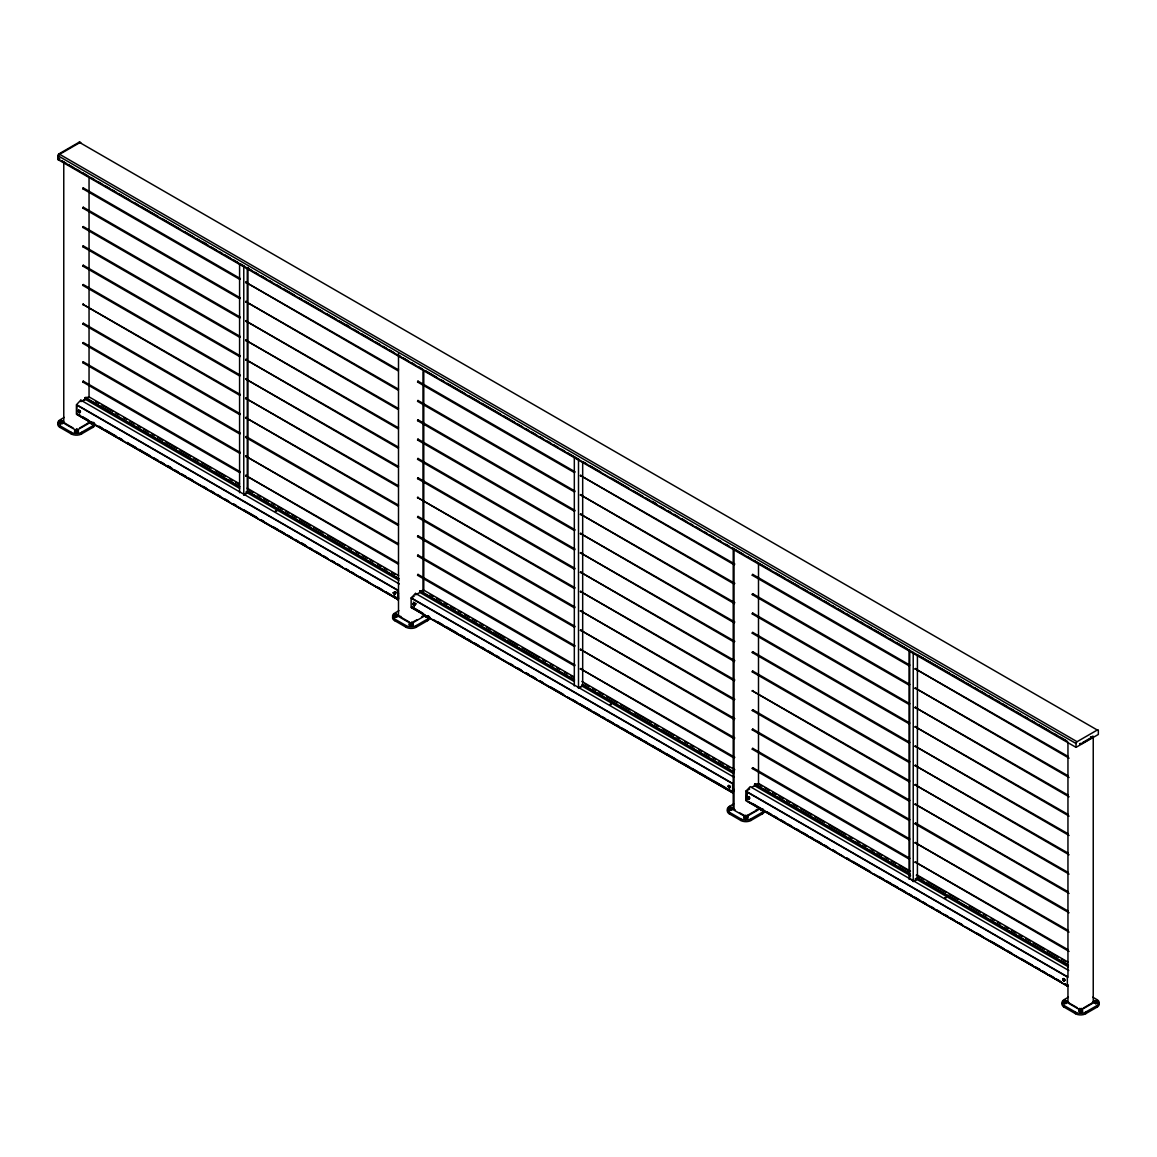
<?xml version="1.0" encoding="UTF-8"?>
<svg xmlns="http://www.w3.org/2000/svg" width="1157" height="1157" viewBox="0 0 1157 1157"><rect width="100%" height="100%" fill="white"/><g stroke="black" fill="none" stroke-linecap="round" stroke-linejoin="round"><path stroke-width="1.5" d="M582.68 462.135L582.68 685.942L578.5 688.357L578.5 459.141M917.414 655.354L917.414 879.204L913.235 881.62M731.701 547.695L1066.768 741.015M61.538 160.794L730.472 547.261M394.103 592.934L394.826 592.832M395.593 593.454L395.246 592.586M729.185 786.934L729.72 786.427M745.31 815.179L745.701 816.177M1080.045 1008.427L1080.117 1009.352M729.575 808.945L729.763 809.842L731.21 809.51M88.25 422.84L87.382 423.346M422.97 616.102L421.784 616.565M735.201 809.828L734.088 809.148M757.705 809.35L756.215 809.712M1092.425 736.676L1090.501 737.023M1068.764 1002.497L1069.603 1003.105M1092.41 1002.7L1091.572 1003.105M92.994 422.84L91.736 423.39M427.714 616.088L425.733 616.088M762.449 809.35L760.467 809.35M1065.973 1002.613L1063.992 1002.613L1065.973 1002.613M729.315 809.191L730.515 809.9M411.675 621.974L411.313 622.914M239.629 488.399L85.126 399.208L85.228 397.545M574.349 681.647L419.846 592.456L419.89 590.88L424.243 590.403L574.205 676.99M910.631 875.806L754.581 785.704L754.624 784.128L758.978 783.665L910.487 871.149M733.032 783.824L733.032 792.285L734.261 789.493M746.916 798.72L746.496 799.805L746.916 793.688M79.963 410.605C77.476 411.559 81.887 412.239 78.647 410.258L79.616 412.731L80.44 411.849L78.647 410.258M413.816 604.041L414.568 605.154L413.989 603.94M1064.151 981.15L1064.397 979.458L1062.705 979.357L1064.151 981.15L1064.498 979.024L1063.182 978.677M58.877 421.915L61.292 420.512L62.68 421.322L62.174 423.636L60.265 423.925L58.877 421.915L62.174 422.421L62.68 421.322M58.877 423.129L59.383 420.815M76.897 429.594L78.372 430.303L78.372 431.518L75.957 432.906L74.569 430.896L76.941 428.668M74.569 432.096L75.075 429.797M77.866 432.617L78.372 430.303M93.876 422.522L91.461 423.925L90.072 423.115L90.579 422.016M393.611 615.162L394.118 614.063L397.415 614.569L396.909 616.883L395 617.187L393.611 615.162L395 615.972L397.415 614.569M393.611 616.377L394.118 614.063M409.289 624.144L409.809 623.045L413.107 623.551L412.586 625.865L410.692 626.154L409.289 624.144L410.692 624.954L413.107 623.551M409.289 625.358L409.809 623.045M428.611 615.784L426.195 617.173L424.793 616.363L425.299 615.264M728.332 808.425L730.747 807.022L732.15 807.832L731.629 810.146L729.72 810.435L728.332 808.425L731.629 808.931L732.15 807.832M728.332 809.625L728.838 807.311M744.023 817.392L746.439 816.003L747.827 816.813L747.321 819.113L745.412 819.416L744.023 817.392L745.412 818.201L747.827 816.813M744.023 818.606L744.529 816.292M1063.066 1001.673L1065.481 1000.27L1066.87 1001.08L1066.364 1003.394L1064.454 1003.683L1063.066 1001.673L1066.364 1002.179L1066.87 1001.08M1063.066 1002.888L1063.572 1000.574M1081.159 1009.251L1082.562 1011.276L1080.146 1012.664L1078.743 1010.654L1081.332 1008.658M1082.041 1012.375L1082.562 1010.061M1094.247 1001.658L1094.768 1000.559L1098.065 1001.08L1097.545 1003.379L1095.65 1003.683L1094.247 1001.658L1097.545 1002.179L1098.065 1001.08M1094.247 1002.873L1094.768 1000.559M1064.917 983.884L1067.766 985.533M78.17 410.937L78.994 410.055M79.616 412.731L80.44 411.849M393.25 592.847L395.043 592.514L394.696 594.64L393.25 592.847L394.696 594.64M412.89 604.2L414.683 603.867L414.336 605.993L412.89 604.2L413.729 603.303M727.97 786.109L729.763 785.777L729.416 787.903L727.97 786.109L729.763 787.7M729.416 787.903L730.255 787.006M747.624 797.448L749.418 797.115L749.071 799.241L747.624 797.448L748.449 796.566M1062.705 979.357L1063.529 978.475M62.652 161.59L61.914 161.228M732.757 783.506L411.27 597.894L415.479 593.382L734.03 777.229M1067.477 976.754L746.005 791.157L750.213 786.644L1068.764 970.492M729.85 787.064L728.838 786.066L729.763 786.341M1064.975 980.268L1063.616 979.762M1097.038 1002.888L1095.317 1002.888M567.624 697.092L733.321 792.111M1068.041 985.692L1064.642 984.057M64.199 417.417L59.383 420.237A7.405 4.266 0 0 0 59.383 425.443L71.908 432.675A7.405 4.266 0 0 0 80.918 432.675L93.442 425.443A7.405 4.266 0 0 0 94.715 423.954M58.414 422.811A7.405 4.266 0 0 0 59.383 427.049L71.908 434.28A7.405 4.266 0 0 0 80.918 434.28L93.442 427.049A7.405 4.266 0 0 0 94.903 425.009M398.919 610.665L394.103 613.499A7.405 4.266 0 0 0 394.103 618.691L406.628 625.923A7.405 4.266 0 0 0 415.638 625.923L428.162 618.691A7.405 4.266 0 0 0 429.449 617.202M392.83 616.594A7.405 4.266 0 0 0 394.103 620.311L406.628 627.542A7.405 4.266 0 0 0 415.638 627.542L428.162 620.311A7.405 4.266 0 0 0 429.637 617.144M733.654 803.913L728.838 806.747A7.405 4.266 0 0 0 728.838 811.954L741.362 819.185A7.405 4.266 0 0 0 750.372 819.185L762.897 811.954A7.405 4.266 0 0 0 764.17 810.45M728.838 808.353L729.431 806.357M728.303 808.815A7.405 4.266 0 0 0 728.838 813.559L741.362 820.79A7.405 4.266 0 0 0 750.372 820.79L762.897 813.559A7.405 4.266 0 0 0 764.415 810.956M1068.374 997.175L1063.558 999.995A7.405 4.266 0 0 0 1063.558 1005.202L1076.082 1012.433A7.405 4.266 0 0 0 1085.092 1012.433L1097.617 1005.202A7.405 4.266 0 0 0 1097.617 999.995L1092.801 997.175M1062.603 1002.584A7.405 4.266 0 0 0 1063.558 1006.807L1076.082 1014.038A7.405 4.266 0 0 0 1085.092 1014.038L1097.617 1006.807A7.405 4.266 0 0 0 1098.586 1002.584M58.935 153.895L79.153 142.21L1098.34 730.631L1098.34 734.464L1076.024 747.35L57.893 159.536L57.893 155.703A1.475 0.853 -60 0 1 58.935 153.895L1077.066 741.695L1097.284 730.024A1.475 0.853 -60 0 1 1098.34 730.631M57.893 159.536L59.325 158.711M60.019 159.116L58.588 159.941L58.588 156.108A1.475 0.853 -60 0 1 59.629 154.286L79.862 142.615A1.475 0.853 -60 0 1 80.903 143.222M85.126 399.208L80.947 401.624L80.947 400.177M82.306 401.32L86.63 398.818M78.647 412.181L79.963 412.528M76.941 413.888L80.238 415.377M76.608 414.278L398.312 599.745L76.405 414.163L76.405 404.892L397.892 590.489L397.892 599.76M79.645 428.018L86.804 423.881M243.765 494.704L247.265 492.694L247.265 269.205M394.074 591.965L394.812 592.876M394.233 592.63L395.043 592.514M395.52 593.758L394.696 592.717M419.846 592.456L415.667 594.872L415.667 593.425M411.27 597.894L414.163 596.231M413.382 603.506L414.683 603.867M413.382 605.429L414.336 605.993M411.834 606.832L424.142 614.353M415.175 605.097L414.336 604.07M411.328 607.526L733.046 792.993L411.14 607.411L411.14 598.14L732.612 783.737L732.612 793.022M417.243 619.617L412.745 622.119M578.5 687.967L581.985 685.942M728.809 785.213L729.908 786.818M751.79 787.324L754.581 785.704M746.005 791.157L749.693 789.016M758.066 784.186L758.978 783.665M746.916 791.113L746.395 800.398M748.102 796.768C751.515 798.749 746.829 798.185 749.418 797.115M748.102 798.692L749.071 799.241M749.895 798.359L749.071 797.318M756.259 810.392L747.436 815.367A1.62 0.94 0 0 0 747.133 815.092M746.916 816.394L758.066 809.958A1.475 0.853 0 0 0 758.457 809.133M1082.402 742.678L1089.561 738.556M913.235 881.215L916.72 879.204M1064.614 979.921L1064.498 979.024M1063.182 980.601L1064.498 980.948M1083.834 1007.776L1090.979 1003.64M398.543 369.907L245.617 282.178L398.037 370.761M398.543 389.229L245.617 301.514L398.037 390.083M398.543 408.551L245.617 320.836L398.037 409.404M398.543 427.873L245.617 340.158L398.037 428.726M398.543 447.209L245.617 359.48L398.037 448.063M398.543 466.531L245.559 378.932L398.037 467.385M398.543 485.853L245.559 398.254L398.037 486.707M398.543 505.175L245.559 417.576L398.037 506.028M417.677 382.012L418.01 381.145L417.518 381.998L574.61 472.692M398.543 543.833L245.617 456.118L398.037 544.687M417.677 401.334L418.01 400.467L417.518 401.32L574.61 492.014M398.543 563.155L245.617 475.44L398.037 564.009M417.677 420.656L418.01 419.789L417.518 420.642L574.61 511.351M417.677 439.993L418.01 439.125L417.518 439.978L574.61 530.673M417.677 459.315L418.01 458.447L417.518 459.3L574.61 549.994M417.677 478.636L418.01 477.769L417.518 478.622L574.61 569.316M417.677 517.295L418.01 516.427L417.518 517.28L574.61 607.975M417.677 536.617L418.01 535.749L417.518 536.602L574.61 627.296M417.677 555.938L418.01 555.071L417.518 555.924L574.61 646.618M417.677 575.26L418.01 574.393L417.518 575.26L574.61 665.955M1067.998 756.403L915.071 668.688L1069.054 758.168M1067.998 775.74L915.071 688.01L1069.054 777.49M1067.998 795.061L915.071 707.346L1069.054 796.811M1067.998 814.383L915.071 726.668L1069.054 816.133M1067.998 833.705L915.013 746.106L1069.054 835.47M1067.998 853.042L915.013 765.428L1069.054 854.792M1067.998 872.364L915.013 784.764L1069.054 874.114M1067.998 891.685L915.013 804.086L1069.054 893.435M1067.998 930.344L915.071 842.629L1069.054 932.094M1067.998 949.666L915.071 861.951L1069.054 951.416M1082.287 1008.629L1082.229 1008.629A1.62 0.94 0 0 0 1081.824 1008.326M1081.086 743.43L1080.117 743.43M409.564 622.119L400.741 617.144M744.255 815.381L739.757 812.865M400.944 616.421L399.31 616.189M74.569 430.896L77.866 431.402M759.527 808.41L760.916 810.421L762.825 810.131L762.825 808.917M1078.743 1010.654L1082.041 1011.16M82.856 188.765L83.275 187.897L82.783 188.75L239.875 279.444M82.856 208.086L83.275 207.219L82.783 208.072L239.875 298.766M82.856 227.423L83.203 226.526L82.783 227.394L239.875 318.088M82.856 246.745L83.203 245.848L82.783 246.716L239.875 337.41M82.856 266.067L83.203 265.17L82.783 266.052L239.875 356.746M82.856 285.389L83.203 284.492L82.783 285.374L239.875 376.068M245.689 282.771L246.108 281.903M245.689 302.107L246.108 301.225M239.875 414.712L82.726 323.974L83.333 323.222L240.367 413.859M245.689 321.429L246.108 320.547M239.875 434.049L82.726 343.296L83.333 342.544L240.367 433.195M245.689 340.751L246.108 339.883M82.856 362.691L83.275 361.823L82.783 362.676L239.875 453.37M245.689 360.073L246.108 359.205M82.856 382.027L83.275 381.145L82.783 381.998L239.875 472.692M245.689 379.409L246.108 378.527M245.689 418.053L246.108 417.185M245.689 437.375L246.108 436.507L245.617 437.36L398.037 525.365M245.689 456.711L246.108 455.829M245.689 476.033L246.108 475.151M734.825 564.052L580.351 475.44L734.333 564.905M575.101 587.799L417.46 497.496L574.61 588.653M734.825 583.374L580.351 494.762L734.333 584.227M734.825 602.71L580.351 514.084L734.333 603.564M734.825 622.032L580.351 533.42L734.333 622.885M734.825 641.354L580.351 552.742L734.333 642.207M734.825 660.676L580.351 572.064L734.333 661.529M734.825 680.012L580.351 591.386L734.333 680.866M752.31 575.275L752.73 574.393L752.238 575.246L909.33 665.94M734.825 699.334L580.351 610.722L734.333 700.187M752.31 594.597L752.657 593.7L752.238 594.582L909.33 685.277M752.31 613.919L752.657 613.022L752.238 613.904L909.33 704.599M734.825 737.978L580.351 649.366L734.333 738.831M752.31 633.255L752.657 632.358L752.238 633.226L909.33 723.92M734.825 757.314L580.351 668.688L734.333 758.168M752.31 652.577L752.657 651.68L752.238 652.548L909.33 743.242M752.31 671.899L752.657 671.002L752.238 671.884L909.33 762.579M915.144 669.281L915.563 668.413M915.144 688.603L915.563 687.735M909.33 801.222L752.18 710.485L752.788 709.733L909.821 800.369M915.144 707.939L915.563 707.057M909.33 820.544L752.18 729.807L752.788 729.055L909.821 819.691M915.144 727.261L915.563 726.379M752.31 749.201L752.73 748.333L752.238 749.186L909.33 839.881M915.144 746.583L915.563 745.715M752.31 768.523L752.73 767.655L752.238 768.508L909.33 859.203M915.144 765.905L915.563 765.037M915.144 804.563L915.563 803.681M915.144 823.885L915.563 823.017L915.071 823.871L1069.054 912.772M915.144 843.207L915.563 842.339M915.144 862.543L915.563 861.661M65.414 423.346L64.59 422.941M91.75 423.39L91.013 422.84M1090.95 737.544L1090.921 737.544A1.62 0.94 0 0 1 1090.473 737.371M417.937 381.116L575.101 471.839M417.937 400.452L575.101 491.161M240.367 394.537L82.726 304.248L239.875 395.39M82.783 304.696L83.376 303.973M417.937 419.774L575.101 510.497M580.351 476.004L580.843 475.151M83.376 323.295L82.856 324.047M417.937 439.096L575.101 529.819M580.351 495.326L580.843 494.473M83.376 342.617L82.856 343.369M245.617 398.702L246.108 397.849M417.937 458.418L575.101 549.141M580.351 514.663L580.901 513.853M417.937 477.754L575.101 568.463M580.351 533.984L580.901 533.175M417.518 497.944L418.01 497.091M580.351 553.306L580.901 552.511M580.351 572.628L580.901 571.833M580.351 591.965L580.93 591.241M417.937 555.056L575.101 645.765M580.351 611.286L580.93 610.563M417.937 574.378L575.101 665.101M734.825 718.656L580.351 630.044L734.333 719.509M580.351 630.608L580.93 629.885M909.821 781.047L752.18 690.743L909.33 781.901M752.238 691.206L752.831 690.483M580.351 649.945L580.843 649.077M752.831 709.805L752.31 710.557M580.351 669.267L580.843 668.413M752.831 729.127L752.31 729.879M915.071 785.213L915.563 784.359M79.37 410.706L80.093 412.051M57.893 155.703L1076.024 743.517L1076.024 747.35M203.357 242.203L206.496 244.011M345.697 324.379L348.821 326.187M652.273 501.386L655.397 503.194M62.594 161.257L65.804 163.195M68.943 165.003L73.629 167.707M76.666 169.385L79.891 171.323M82.928 173L87.715 175.835M90.738 177.513L93.963 179.451M98.663 182.155L101.787 183.963M104.824 185.641L109.611 188.475M112.648 190.153L115.859 192.091M118.896 193.769L129.946 200.219M134.631 202.923L137.755 204.731M140.792 206.409L158.09 216.475M162.79 219.179L179.986 229.115M184.686 231.819L194.072 237.243M197.109 238.92L201.897 241.755M203.357 242.536L208.144 245.371M211.283 247.179L215.969 249.883M219.006 251.561L222.231 253.499M225.253 255.176L230.041 258.011M233.078 259.689L237.865 262.523M240.902 264.201L244.127 266.139M247.164 267.817L251.937 270.651M254.974 272.329L258.199 274.267M261.236 275.945L266.023 278.779M269.06 280.457L272.271 282.395M276.971 285.099L280.095 286.907M283.132 288.585L294.182 295.035M298.868 297.754L301.991 299.547M305.029 301.225L322.326 311.291M327.026 313.995L336.412 319.419M339.449 321.096L344.222 323.931M345.697 324.712L350.484 327.547M353.608 329.355L358.308 332.059M361.346 333.737L372.38 340.187M375.504 341.995L380.205 344.699M383.242 346.377L386.467 348.315M389.49 349.993L394.277 352.827M397.314 354.505L400.539 356.443M403.576 358.12L408.363 360.955M411.4 362.633L414.611 364.571M419.21 367.145L422.435 369.083M425.472 370.761L436.507 377.211M441.207 379.93L444.331 381.738M447.369 383.401L464.666 393.467M469.366 396.186L478.752 401.595M481.775 403.272L500.648 414.235M503.685 415.913L514.72 422.363M517.844 424.171L522.545 426.89M525.582 428.553L528.792 430.491M531.83 432.168L536.617 435.018M539.654 436.681L542.879 438.619M547.478 441.207L550.703 443.145M553.726 444.809L558.513 447.658M561.55 449.321L564.775 451.273M567.812 452.937L578.847 459.387M583.547 462.106L586.671 463.914M589.708 465.577L600.743 472.042M611.605 478.231L628.902 488.297M633.602 491.002L642.974 496.425M646.011 498.088L650.798 500.938M652.273 501.704L657.06 504.553M660.184 506.347L664.885 509.066M667.907 510.729L671.132 512.667M674.169 514.344L678.957 517.193M681.994 518.857L686.781 521.706M689.818 523.383L693.029 525.321M696.066 526.985L700.853 529.834M703.89 531.511L707.115 533.449M710.152 535.113L714.925 537.962M717.962 539.639L721.187 541.577M725.887 544.282L729.011 546.09M732.048 547.767L743.083 554.217M747.784 556.922L750.907 558.73M753.945 560.407L771.242 570.473M775.928 573.178L785.314 578.601M788.351 580.264L793.138 583.114M794.613 583.88L799.299 586.599M802.437 588.392L807.21 591.241M810.247 592.919L821.296 599.369M824.334 601.047L829.121 603.882M832.143 605.559L835.368 607.497M838.406 609.175L843.193 612.01M846.23 613.687L849.455 615.625M852.478 617.303L857.265 620.138M860.302 621.815L863.527 623.753M868.126 626.327L871.351 628.265M874.388 629.943L885.423 636.393M890.109 639.098L893.247 640.906M896.285 642.583L907.319 649.034M918.268 655.354L949.55 673.417M952.587 675.095L963.636 681.545M966.76 683.353L971.446 686.058M974.483 687.735L977.708 689.673M980.746 691.351L985.533 694.186M988.57 695.863L993.357 698.698M996.379 700.375L999.605 702.313M1002.642 703.991L1007.429 706.826M1010.466 708.503L1013.691 710.441M1016.714 712.119L1021.501 714.954M1024.538 716.631L1027.763 718.569M1032.449 721.274L1035.587 723.082M1038.624 724.759L1049.659 731.21M1054.345 733.928L1057.484 735.722M1060.521 737.399L1066.87 741.145M83.275 187.897L240.367 278.591M752.73 574.393L909.821 665.087M83.275 207.219L240.367 297.913M752.788 593.772L909.821 684.423M83.333 226.598L240.367 317.235M752.788 613.094L909.821 703.745M83.333 245.92L240.367 336.557M752.788 632.431L909.821 723.067M83.333 265.242L240.367 355.893M752.788 651.753L909.821 742.389M83.333 284.564L240.367 375.215M752.788 671.074L909.821 761.725M418.01 516.427L575.101 607.121M246.108 436.507L398.543 524.511M418.01 535.749L575.101 626.443M915.563 823.017L1067.998 911.007M83.275 361.823L240.367 452.517M752.73 748.333L909.821 839.027M83.275 381.145L240.367 471.839M752.73 767.655L909.821 858.349M239.47 483.742L89.523 397.155L85.314 397.502L239.803 486.707M247.135 488.153L398.644 575.636M581.87 681.415L734.796 769.709M916.59 874.663L1068.113 962.147M95.481 401.407L98.591 403.215M101.715 405.022L112.648 411.328M115.758 413.121L118.882 414.929M123.568 417.634L126.691 419.427M129.815 421.235L134.487 423.939M137.611 425.747L140.735 427.54M143.858 429.348L148.53 432.053M151.654 433.846L154.778 435.654M157.902 437.447L162.587 440.152M165.697 441.96L176.631 448.265M179.754 450.073L190.674 456.379M193.798 458.172L198.469 460.876M201.593 462.684L210.964 468.093M215.636 470.783L225.008 476.192M229.679 478.897L232.803 480.705M235.927 482.498L239.051 484.306M249.97 490.611L253.094 492.419M257.78 495.109L260.904 496.917M264.013 498.725L268.699 501.429M271.823 503.223L274.947 505.031M278.07 506.824L282.742 509.528M285.866 511.336L288.99 513.13M292.114 514.937L296.785 517.642M299.909 519.45L310.843 525.755M313.952 527.549L323.324 532.958M327.995 535.662L345.162 545.569M348.286 547.377L351.41 549.17M356.096 551.875L359.22 553.682M362.329 555.476L367.015 558.18M370.139 559.988L373.263 561.796M377.934 564.486L381.058 566.294M384.182 568.101L387.306 569.895M391.992 572.599L395.101 574.407M430.202 594.669L433.325 596.462M436.449 598.27L441.135 600.975M444.245 602.783L447.369 604.576M450.492 606.384L455.178 609.088M458.288 610.882L461.412 612.689M464.536 614.483L469.221 617.187M472.345 618.995L477.017 621.699M480.141 623.493L483.264 625.301M486.388 627.108L491.06 629.798M494.184 631.606L505.117 637.912M508.227 639.72L517.598 645.129M522.284 647.819L539.451 657.74M542.561 659.533L545.685 661.341M550.37 664.046L553.494 665.839M556.604 667.647L559.728 669.455M564.414 672.145L567.537 673.952M570.661 675.76L573.771 677.554M584.704 683.859L589.376 686.564M592.5 688.372L595.624 690.165M598.748 691.973L603.433 694.677M606.543 696.485L617.476 702.791M620.6 704.584L629.958 709.993M634.643 712.698L651.81 722.604M654.92 724.412L658.044 726.206M662.73 728.91L673.649 735.216M676.773 737.023L679.897 738.831M684.582 741.521L687.692 743.329M690.816 745.137L693.94 746.93M698.626 749.635L701.749 751.443M704.859 753.236L709.545 755.94M712.669 757.748L715.793 759.542M718.916 761.349L723.588 764.054M726.712 765.847L729.836 767.655M758.688 784.316L761.812 786.124M764.936 787.917L769.607 790.621M772.731 792.429L775.855 794.223M778.979 796.03L783.665 798.735M786.774 800.528L789.898 802.336M793.022 804.144L797.708 806.834M800.832 808.642L811.751 814.947M814.875 816.755L824.232 822.164M828.918 824.854L846.085 834.776M849.209 836.569L852.319 838.377M857.004 841.081L860.128 842.874M863.252 844.682L866.376 846.49M871.047 849.18L874.171 850.988M877.295 852.796L881.981 855.5M885.091 857.294L888.214 859.101M891.338 860.895L896.024 863.599M899.148 865.407L908.505 870.816M916.301 875.314L924.11 879.826M927.234 881.62L945.963 892.437M949.073 894.231L958.444 899.64M969.364 905.945L980.297 912.251M983.407 914.059L986.531 915.867M991.216 918.557L994.34 920.365M997.464 922.172L1000.574 923.966M1005.259 926.67L1008.383 928.478M1011.507 930.271L1016.179 932.976M1019.303 934.784L1022.426 936.577M1025.55 938.385L1030.236 941.089M1033.346 942.897L1044.279 949.203M1047.389 950.996L1058.322 957.302M1061.446 959.11L1066.118 961.814M247.612 491.204L398.991 578.601M420.034 590.75L574.537 679.954M582.333 684.452L733.712 771.849M754.769 784.012L909.257 873.202M917.067 877.715L1068.446 965.112M85.126 397.762L239.629 486.967M247.424 491.465L398.803 578.862M419.846 591.01L574.349 680.215M582.159 684.713L733.524 772.109M754.581 784.272L910.111 874.07M917.414 878.279L1068.287 965.386M245.863 492L398.803 580.308M582.159 686.159L733.524 773.556M915.317 878.51L1068.258 966.804M909.04 878.25L913.22 880.665L913.22 652.389M399.295 583.981L80.759 400.134L76.55 404.646L398.022 590.244M395.39 591.777L398.514 593.57M413.324 602.117L416.448 603.925M167.548 465.562L170.672 467.356M301.76 543.052L304.884 544.846M398.514 598.907L393.828 596.202L398.587 598.863L398.312 590.576M83.073 417.026L88.033 419.89M91.157 421.698L94.281 423.491M98.952 426.195L102.076 428.003M104.925 429.637L116.119 436.102M118.969 437.751L122.092 439.544M127.053 442.408L130.177 444.216M131.45 444.953L136.136 447.658M139.259 449.466L144.22 452.329M145.493 453.067L150.179 455.771M153.577 457.724L158.263 460.428M161.098 462.077L164.222 463.87M167.346 465.678L172.306 468.542M175.155 470.19L178.265 471.984M181.389 473.792L186.349 476.655M189.198 478.289L192.597 480.256M203.242 486.403L206.365 488.196M211.326 491.074L214.435 492.868M217.285 494.516L220.409 496.31M225.369 499.173L228.493 500.981M233.164 503.685L236.288 505.479M243.809 509.832L256.579 517.193M261.265 519.898L264.375 521.706M273.471 526.941L278.432 529.805M279.705 530.542L284.665 533.42M287.789 535.214L292.475 537.918M295.31 539.552L298.434 541.36M301.558 543.168L306.518 546.032M309.353 547.666L312.477 549.474M315.601 551.267L320.561 554.131M323.396 555.779L326.809 557.746M331.481 560.436L334.604 562.244M337.454 563.893L340.563 565.686M345.524 568.55L348.647 570.358M351.497 571.992L354.62 573.8M359.581 576.663L362.691 578.457M363.978 579.209L368.664 581.913M378.021 587.308L382.707 590.012M385.831 591.82L390.791 594.684M393.626 596.318L398.413 599.5L351.497 572.31M411.559 606.673L422.768 613.138M438.084 621.989L442.769 624.693M445.893 626.501L450.854 629.365M452.141 630.102L456.813 632.807M460.211 634.759L464.897 637.464M467.746 639.112L470.856 640.906M473.98 642.713L478.94 645.577M481.789 647.226L484.913 649.019M488.023 650.827L492.983 653.691M495.832 655.325L499.231 657.292M509.875 663.438L512.999 665.232M517.96 668.11L521.084 669.903M525.755 672.607L528.879 674.415M532.003 676.209L535.127 678.016M539.813 680.721L542.922 682.514M550.457 686.868L563.213 694.229M572.296 699.479L576.981 702.183M580.105 703.977L585.066 706.84M586.339 707.592L591.299 710.456M594.423 712.249L599.109 714.954M601.944 716.588L605.068 718.396M608.192 720.204L613.152 723.067M616.001 724.701L619.111 726.509M622.235 728.303L627.195 731.166M630.044 732.815L633.443 734.782M638.129 737.472L641.238 739.28M644.087 740.928L647.211 742.722M652.172 745.585L655.281 747.393M658.131 749.027L661.254 750.835M666.215 753.699L669.339 755.492M670.612 756.244L675.298 758.949M684.655 764.343L689.341 767.048M692.739 769.015L697.425 771.719M700.26 773.353L705.22 776.217M714.317 781.467L719.278 784.33M720.551 785.068L725.511 787.931M728.635 789.739L733.321 792.444M752.527 803.537L757.488 806.4M758.775 807.138L763.461 809.842M766.86 811.795L771.531 814.499M774.38 816.148L777.504 817.941M780.613 819.749L785.574 822.613M788.423 824.261L791.547 826.055M796.508 828.918L799.632 830.726M802.466 832.36L807.427 835.224M810.551 837.032L813.675 838.825M816.509 840.474L821.47 843.337M824.594 845.145L827.718 846.938M832.404 849.643L835.513 851.451M846.447 857.756L849.571 859.55M852.405 861.198L869.847 871.264M878.93 876.514L883.615 879.219M886.739 881.012L891.7 883.876M892.987 884.628L897.948 887.491M901.057 889.285L905.743 891.989M908.592 893.623L911.702 895.431M914.825 897.239L919.786 900.103M922.635 901.737L925.759 903.545M930.72 906.408L933.829 908.202M936.678 909.85L940.077 911.817M944.763 914.507L947.887 916.315M950.721 917.964L953.845 919.757M958.806 922.621L961.93 924.429M977.246 933.28L981.931 935.984M991.303 941.379L1004.059 948.754M1006.908 950.389L1011.869 953.252M1020.951 958.502L1025.912 961.366M1027.185 962.103L1032.145 964.967M1035.269 966.775L1039.955 969.479M1042.79 971.113L1045.914 972.921M1049.037 974.715L1053.998 977.578M1056.847 979.227L1060.246 981.194M76.839 413.743L95.669 424.706M98.678 426.355L117.508 437.317M118.969 438.069L123.756 440.918M126.764 442.581L229.867 502.181M232.89 503.845L257.968 518.408M260.976 520.057L328.183 558.947M331.206 560.61L342.226 567.06M345.249 568.709L350.036 571.558M427.164 616.001L430.39 617.954M433.412 619.617L522.458 671.118M525.48 672.767L536.515 679.217M539.524 680.88L564.602 695.444M747.841 801.15L829.106 848.153M832.114 849.802L843.149 856.252M846.157 857.916L850.945 860.765M852.405 861.517L871.235 872.479M874.258 874.128L963.304 925.629M966.326 927.292L985.157 938.255M986.617 939.007L1061.62 982.394M747.856 801.541L1067.766 986.256L745.86 800.673L745.86 791.388L1067.347 977L1067.347 986.27M66.021 423.881L73.166 428.018M1070.196 1003.64L1077.355 1007.776M78.372 431.518L76.984 429.493M746.439 817.218L747.827 818.013M1081.159 1010.466L1082.562 1011.276M62.68 422.536L61.292 420.512M397.415 615.784L396.027 613.774M410.084 623.146L398.934 616.695A1.475 0.853 0 0 1 398.615 615.77M746.901 818.187L745.094 818.621L746.829 818.086M1064.151 979.227L1064.628 980.471M1063.052 979.155L1063.529 980.398M747.972 797.245L748.449 798.489M729.416 785.979L729.893 787.208M413.251 603.997L413.729 605.227M78.517 410.735L78.994 411.979M1097.545 1002.179L1097.545 1003.379M1097.024 1005.592L1097.024 1007.212M1096.662 1000.27L1096.662 1001.485M1095.65 1002.468L1095.65 1003.683M1093.235 736.676L1093.235 1002.598M1085.772 1012.086L1085.772 1013.706M1080.146 1011.449L1080.146 1012.664M1079.264 1009.555L1079.264 1010.755M1075.403 1012.086L1075.403 1013.706M1067.954 742.071L1067.954 977.448M1067.954 984.636L1067.954 1002.598M1066.364 1002.179L1066.364 1003.394M1065.481 1000.27L1065.481 1001.485M1064.454 1002.483L1064.454 1003.683M1064.165 1005.592L1064.165 1007.212M909.735 650.306L909.735 879.204M909.04 649.974L909.04 879.204M762.304 812.344L762.304 813.949M760.916 809.22L760.916 810.421M758.5 563.17L758.5 784.186M751.052 818.838L751.052 820.443M747.321 817.912L747.321 819.113M745.412 818.201L745.412 819.416M740.682 818.838L740.682 820.443M734.03 548.794L734.03 809.35M733.22 548.794L733.22 809.35M731.629 808.931L731.629 810.146M730.747 807.022L730.747 808.237M729.72 809.22L729.72 810.435M729.431 812.344L729.431 813.949M574.32 456.726L574.32 685.942M428.09 615.669L428.09 616.883M427.569 619.082L427.569 620.702M426.195 615.958L426.195 617.173M424.793 615.162L424.793 616.363M423.78 371.715L423.78 590.938M422.985 371.672L422.985 590.894M416.318 625.575L416.318 627.195M412.586 624.65L412.586 625.865M411.704 622.755L411.704 623.956M410.692 624.954L410.692 626.154M405.948 625.575L405.948 627.195M398.5 353.738L398.5 616.088M396.909 615.669L396.909 616.883M395 615.972L395 617.187M394.696 619.082L394.696 620.702M247.96 267.397L247.96 492.694L243.765 495.109L243.765 266.211M239.586 263.796L239.586 492.694M93.37 422.421L93.37 423.621M92.835 425.834L92.835 427.439M91.461 422.71L91.461 423.925M90.072 421.9L90.072 423.115M89.046 178.453L89.046 397.69M81.597 432.328L81.597 433.933M76.839 404.964L76.839 413.425M75.957 431.691L75.957 432.906M71.228 432.328L71.228 433.933M63.765 162.284L63.765 422.84M62.174 422.421L62.174 423.636M60.265 422.71L60.265 423.925M59.976 425.834L59.976 427.439M423.346 615.495A1.475 0.853 0 0 1 423.346 616.695L412.181 623.146A1.475 0.853 0 0 1 411.328 623.377M733.654 808.743A1.475 0.853 0 0 0 733.654 809.958L744.819 816.394A1.475 0.853 0 0 0 745.672 816.64M393.134 616.074A7.405 4.266 0 0 1 394.103 615.105M79.153 142.21A1.475 0.853 -60 0 1 80.209 142.817M1076.024 743.517A1.475 0.853 -60 0 1 1077.066 741.695M88.612 422.233A1.475 0.853 0 0 1 88.612 423.448L77.461 429.883A1.475 0.853 0 0 1 76.969 430.071M75.841 430.071A1.475 0.853 0 0 1 75.364 429.883L64.199 423.448A1.475 0.853 0 0 1 64.199 422.233M1068.388 1001.991A1.475 0.853 0 0 0 1068.388 1003.206L1079.539 1009.642A1.475 0.853 0 0 0 1080.031 1009.83M1081.159 1009.83A1.475 0.853 0 0 0 1081.636 1009.642L1092.801 1003.206A1.475 0.853 0 0 0 1092.801 1001.991M1079.221 1008.73A1.475 0.853 0 0 1 1079.481 1008.485M1092.801 736.069A1.475 0.853 0 0 1 1092.801 737.284L1081.636 743.72A1.475 0.853 0 0 1 1079.539 743.72M61.784 422.84L59.817 422.84L61.798 422.855M75.538 431.677L77.49 431.865L75.567 431.677M275.352 511.177L276.537 511.264L275.352 511.177M396.518 616.102L394.537 616.102L396.518 616.102M610.086 704.425L611.272 704.512L610.086 704.425M944.806 897.687L945.992 897.774L944.806 897.687M1081.665 1011.58L1079.727 1011.739L1081.665 1011.58M412.066 625.358L410.359 625.358L412.066 625.402"/></g></svg>
